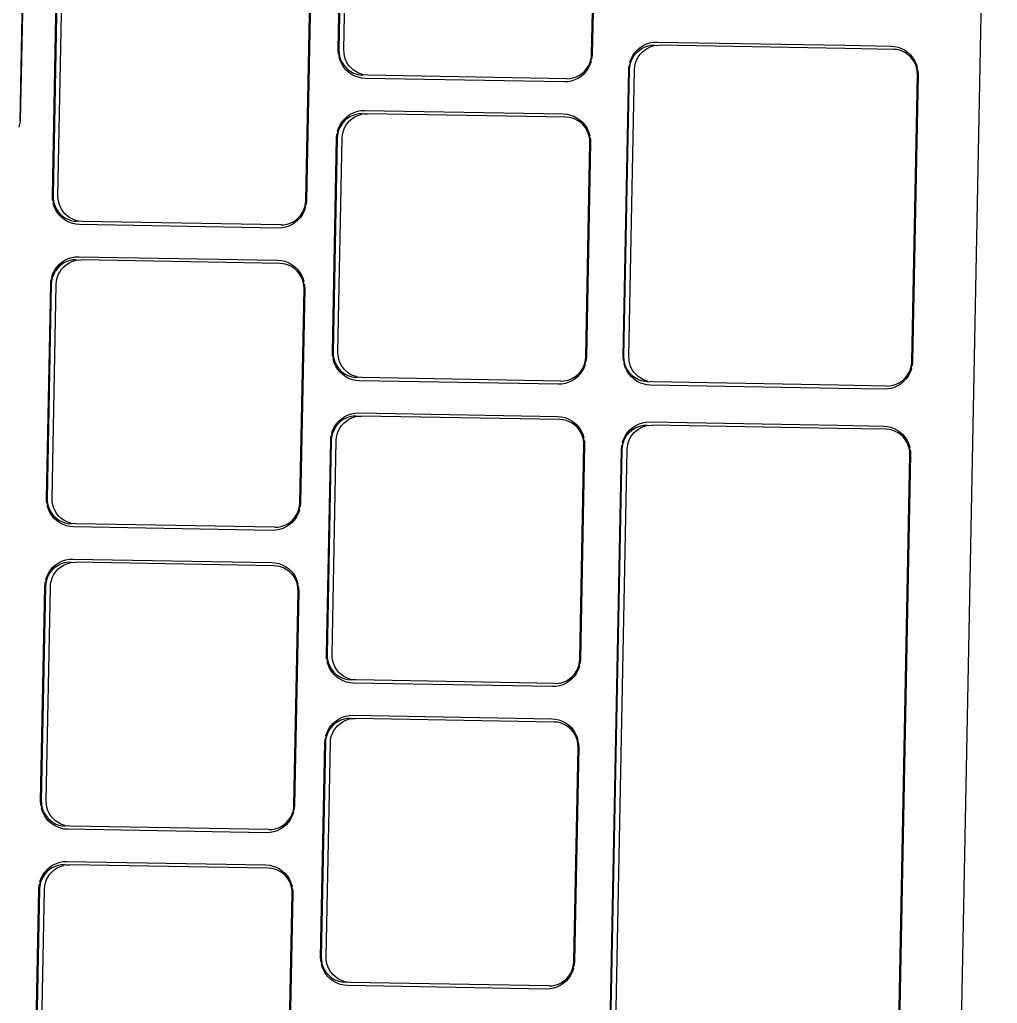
# Model space of a CAD drawing. Header units: millimetres. Extents: x 44692 to 659456, y -26273 to 14445.
# Drawn here: x 257830.2 to 257884.1, y -11842.6 to -11788.3 of the extents above; entities that cross this region are included whole.
import ezdxf

# ---------------------------------------------------------------- set-up
doc = ezdxf.new("R2010")
doc.units = ezdxf.units.MM
doc.header["$LTSCALE"] = 100
doc.layers.add('Muebles', color=112, linetype='Continuous')

msp = doc.modelspace()

# ---------------------------------------------------------------- linework, layer by layer
at = {"layer": 'Muebles'}
for p, q in [((257884.114, -11741.741), (257879.511, -11977.891)), ((257847.767, -11790.005), (257847.998, -11778.188)), ((257848.033, -11778.195), (257847.803, -11790)), ((257848.076, -11790.005), (257848.306, -11778.2)), ((257861.739, -11790.246), (257861.97, -11778.441)), ((257862.005, -11778.435), (257861.774, -11790.252)), ((257830.216, -11793.917), (257830.446, -11782.111)), ((257830.48, -11782.126), (257830.216, -11793.917)), ((257832.002, -11798.068), (257832.232, -11786.251)), ((257832.267, -11786.257), (257832.037, -11798.063)), ((257832.31, -11798.068), (257832.54, -11786.262)), ((257845.974, -11798.309), (257846.204, -11786.503)), ((257846.239, -11786.498), (257846.009, -11798.315)), ((257864.584, -11789.764), (257864.764, -11789.678)), ((257864.764, -11789.678), (257864.954, -11789.616)), ((257864.954, -11789.616), (257865.15, -11789.58)), ((257865.15, -11789.58), (257865.344, -11789.571)), ((257865.344, -11789.571), (257875.699, -11789.753)), ((257847.776, -11790.202), (257847.767, -11790.005)), ((257847.842, -11790.356), (257847.776, -11790.202)), ((257847.803, -11790), (257847.811, -11790.18)), ((257847.811, -11790.18), (257847.842, -11790.356)), ((257848.084, -11790.184), (257848.076, -11790.005)), ((257848.115, -11790.361), (257848.084, -11790.184)), ((257861.724, -11790.425), (257861.739, -11790.246)), ((257861.774, -11790.252), (257861.758, -11790.449)), ((257864.015, -11790.321), (257864.129, -11790.155)), ((257864.126, -11790.263), (257864.246, -11790.13)), ((257864.129, -11790.155), (257864.264, -11790.005)), ((257864.246, -11790.13), (257864.381, -11790.014)), ((257864.264, -11790.005), (257864.416, -11789.874)), ((257864.381, -11790.014), (257864.53, -11789.917)), ((257864.399, -11790.268), (257864.519, -11790.135)), ((257864.416, -11789.874), (257864.584, -11789.764)), ((257864.519, -11790.135), (257864.654, -11790.019)), ((257864.53, -11789.917), (257864.69, -11789.84)), ((257864.654, -11790.019), (257864.803, -11789.922)), ((257864.69, -11789.84), (257864.858, -11789.785)), ((257864.803, -11789.922), (257864.963, -11789.845)), ((257864.858, -11789.785), (257865.032, -11789.753)), ((257864.963, -11789.845), (257865.131, -11789.79)), ((257865.032, -11789.753), (257865.209, -11789.745)), ((257865.131, -11789.79), (257865.209, -11789.745)), ((257865.209, -11789.745), (257865.306, -11789.758)), ((257865.306, -11789.758), (257865.482, -11789.75)), ((257875.696, -11789.93), (257865.482, -11789.75)), ((257878.382, -11789.977), (257875.696, -11789.93)), ((257875.699, -11789.753), (257878.254, -11789.798)), ((257878.254, -11789.798), (257878.447, -11789.815)), ((257878.558, -11789.992), (257878.382, -11789.977)), ((257878.447, -11789.815), (257878.642, -11789.858)), ((257878.731, -11790.03), (257878.558, -11789.992)), ((257878.642, -11789.858), (257878.829, -11789.926)), ((257878.897, -11790.091), (257878.731, -11790.03)), ((257878.829, -11789.926), (257879.006, -11790.019)), ((257879.054, -11790.173), (257878.897, -11790.091)), ((257879.006, -11790.019), (257879.169, -11790.134)), ((257879.199, -11790.276), (257879.054, -11790.173)), ((257879.169, -11790.134), (257879.317, -11790.27)), ((257847.811, -11790.402), (257847.842, -11790.356)), ((257847.872, -11790.595), (257847.811, -11790.402)), ((257847.842, -11790.356), (257847.895, -11790.527)), ((257847.957, -11790.779), (257847.872, -11790.595)), ((257847.895, -11790.527), (257847.97, -11790.69)), ((257848.064, -11790.95), (257847.957, -11790.779)), ((257847.97, -11790.69), (257848.066, -11790.841)), ((257848.168, -11790.532), (257848.115, -11790.361)), ((257848.243, -11790.695), (257848.168, -11790.532)), ((257848.339, -11790.846), (257848.243, -11790.695)), ((257861.545, -11790.929), (257861.626, -11790.77)), ((257861.626, -11790.77), (257861.686, -11790.601)), ((257861.715, -11790.647), (257861.647, -11790.839)), ((257861.686, -11790.601), (257861.724, -11790.425)), ((257861.758, -11790.449), (257861.686, -11790.601)), ((257861.686, -11790.601), (257861.715, -11790.647)), ((257863.812, -11790.891), (257863.884, -11790.74)), ((257863.846, -11790.915), (257863.884, -11790.74)), ((257863.855, -11790.693), (257863.923, -11790.502)), ((257863.884, -11790.74), (257863.855, -11790.693)), ((257863.884, -11790.74), (257863.944, -11790.571)), ((257863.923, -11790.502), (257864.015, -11790.321)), ((257863.944, -11790.571), (257864.025, -11790.411)), ((257864.025, -11790.411), (257864.126, -11790.263)), ((257864.119, -11790.92), (257864.157, -11790.744)), ((257864.157, -11790.744), (257864.217, -11790.575)), ((257864.217, -11790.575), (257864.298, -11790.416)), ((257864.298, -11790.416), (257864.399, -11790.268)), ((257879.33, -11790.396), (257879.199, -11790.276)), ((257879.317, -11790.27), (257879.445, -11790.425)), ((257879.444, -11790.533), (257879.33, -11790.396)), ((257879.539, -11790.685), (257879.444, -11790.533)), ((257879.445, -11790.425), (257879.553, -11790.595)), ((257879.614, -11790.847), (257879.539, -11790.685)), ((257879.553, -11790.595), (257879.638, -11790.779)), ((257879.638, -11790.779), (257879.698, -11790.972)), ((257848.193, -11791.104), (257848.064, -11790.95)), ((257848.066, -11790.841), (257848.18, -11790.978)), ((257848.18, -11790.978), (257848.31, -11791.099)), ((257848.34, -11791.241), (257848.193, -11791.104)), ((257848.31, -11791.099), (257848.455, -11791.201)), ((257848.453, -11790.983), (257848.339, -11790.846)), ((257848.504, -11791.356), (257848.34, -11791.241)), ((257848.583, -11791.104), (257848.453, -11790.983)), ((257848.455, -11791.201), (257848.612, -11791.284)), ((257848.728, -11791.206), (257848.583, -11791.104)), ((257848.612, -11791.284), (257848.779, -11791.344)), ((257848.885, -11791.288), (257848.728, -11791.206)), ((257849.052, -11791.349), (257848.885, -11791.288)), ((257861.04, -11791.423), (257861.189, -11791.326)), ((257861.306, -11791.336), (257861.154, -11791.467)), ((257861.189, -11791.326), (257861.325, -11791.21)), ((257861.441, -11791.186), (257861.306, -11791.336)), ((257861.325, -11791.21), (257861.444, -11791.077)), ((257861.555, -11791.019), (257861.441, -11791.186)), ((257861.444, -11791.077), (257861.545, -11790.929)), ((257861.647, -11790.839), (257861.555, -11791.019)), ((257863.487, -11806.92), (257863.796, -11791.088)), ((257863.522, -11806.915), (257863.831, -11791.094)), ((257863.795, -11806.92), (257864.104, -11791.099)), ((257863.796, -11791.088), (257863.812, -11790.891)), ((257863.831, -11791.094), (257863.846, -11790.915)), ((257864.104, -11791.099), (257864.119, -11790.92)), ((257879.668, -11791.018), (257879.614, -11790.847)), ((257879.698, -11790.972), (257879.668, -11791.018)), ((257879.699, -11791.195), (257879.668, -11791.018)), ((257879.668, -11791.018), (257879.733, -11791.172)), ((257879.707, -11791.374), (257879.699, -11791.195)), ((257879.733, -11791.172), (257879.742, -11791.369)), ((257848.68, -11791.449), (257848.504, -11791.356)), ((257848.868, -11791.517), (257848.68, -11791.449)), ((257848.779, -11791.344), (257848.951, -11791.382)), ((257849.062, -11791.56), (257848.868, -11791.517)), ((257848.951, -11791.382), (257849.127, -11791.397)), ((257849.127, -11791.397), (257849.052, -11791.349)), ((257849.255, -11791.576), (257849.062, -11791.56)), ((257849.224, -11791.387), (257849.127, -11791.397)), ((257849.401, -11791.402), (257849.224, -11791.387)), ((257860.227, -11791.77), (257849.255, -11791.576)), ((257860.361, -11791.595), (257849.401, -11791.402)), ((257860.42, -11791.76), (257860.227, -11791.77)), ((257860.361, -11791.595), (257860.538, -11791.587)), ((257860.616, -11791.724), (257860.42, -11791.76)), ((257860.538, -11791.587), (257860.712, -11791.555)), ((257860.806, -11791.662), (257860.616, -11791.724)), ((257860.712, -11791.555), (257860.88, -11791.5)), ((257860.986, -11791.576), (257860.806, -11791.662)), ((257860.88, -11791.5), (257861.04, -11791.423)), ((257861.154, -11791.467), (257860.986, -11791.576)), ((257879.399, -11807.195), (257879.707, -11791.374)), ((257879.742, -11791.369), (257879.433, -11807.202)), ((257848.461, -11793.542), (257848.641, -11793.456)), ((257848.641, -11793.456), (257848.831, -11793.394)), ((257848.831, -11793.394), (257849.027, -11793.358)), ((257849.027, -11793.358), (257849.22, -11793.349)), ((257849.22, -11793.349), (257860.192, -11793.542)), ((257830.201, -11794.096), (257830.25, -11793.949)), ((257830.25, -11793.949), (257830.216, -11793.917)), ((257847.892, -11794.1), (257848.006, -11793.933)), ((257848.003, -11794.041), (257847.902, -11794.189)), ((257848.122, -11793.908), (257848.003, -11794.041)), ((257848.006, -11793.933), (257848.141, -11793.783)), ((257848.258, -11793.792), (257848.122, -11793.908)), ((257848.141, -11793.783), (257848.293, -11793.652)), ((257848.175, -11794.194), (257848.276, -11794.046)), ((257848.407, -11793.695), (257848.258, -11793.792)), ((257848.276, -11794.046), (257848.395, -11793.913)), ((257848.293, -11793.652), (257848.461, -11793.542)), ((257848.395, -11793.913), (257848.531, -11793.797)), ((257848.567, -11793.618), (257848.407, -11793.695)), ((257848.531, -11793.797), (257848.68, -11793.7)), ((257848.735, -11793.564), (257848.567, -11793.618)), ((257848.68, -11793.7), (257848.84, -11793.623)), ((257848.909, -11793.532), (257848.735, -11793.564)), ((257848.84, -11793.623), (257849.008, -11793.569)), ((257849.086, -11793.523), (257848.909, -11793.532)), ((257849.008, -11793.569), (257849.086, -11793.523)), ((257849.086, -11793.523), (257849.182, -11793.537)), ((257849.182, -11793.537), (257849.359, -11793.528)), ((257860.32, -11793.721), (257849.359, -11793.528)), ((257860.192, -11793.542), (257860.385, -11793.559)), ((257860.496, -11793.736), (257860.32, -11793.721)), ((257860.385, -11793.559), (257860.579, -11793.602)), ((257860.668, -11793.774), (257860.496, -11793.736)), ((257860.579, -11793.602), (257860.766, -11793.67)), ((257860.835, -11793.835), (257860.668, -11793.774)), ((257860.766, -11793.67), (257860.943, -11793.763)), ((257860.992, -11793.917), (257860.835, -11793.835)), ((257860.943, -11793.763), (257861.107, -11793.878)), ((257861.137, -11794.02), (257860.992, -11793.917)), ((257861.107, -11793.878), (257861.254, -11794.014)), ((257861.267, -11794.14), (257861.137, -11794.02)), ((257861.254, -11794.014), (257861.383, -11794.169)), ((257830.163, -11794.271), (257830.201, -11794.096)), ((257847.689, -11794.669), (257847.761, -11794.518)), ((257847.761, -11794.518), (257847.723, -11794.693)), ((257847.732, -11794.471), (257847.8, -11794.28)), ((257847.761, -11794.518), (257847.732, -11794.471)), ((257847.821, -11794.349), (257847.761, -11794.518)), ((257847.8, -11794.28), (257847.892, -11794.1)), ((257847.902, -11794.189), (257847.821, -11794.349)), ((257847.996, -11794.698), (257848.034, -11794.523)), ((257848.034, -11794.523), (257848.094, -11794.354)), ((257848.094, -11794.354), (257848.175, -11794.194)), ((257861.381, -11794.277), (257861.267, -11794.14)), ((257861.477, -11794.429), (257861.381, -11794.277)), ((257861.383, -11794.169), (257861.49, -11794.339)), ((257861.552, -11794.591), (257861.477, -11794.429)), ((257861.49, -11794.339), (257861.575, -11794.523)), ((257861.605, -11794.762), (257861.552, -11794.591)), ((257861.575, -11794.523), (257861.636, -11794.716)), ((257847.442, -11806.683), (257847.673, -11794.866)), ((257847.708, -11794.872), (257847.477, -11806.678)), ((257847.673, -11794.866), (257847.689, -11794.669)), ((257847.723, -11794.693), (257847.708, -11794.872)), ((257847.751, -11806.683), (257847.981, -11794.877)), ((257847.981, -11794.877), (257847.996, -11794.698)), ((257861.414, -11806.924), (257861.644, -11795.118)), ((257861.68, -11795.113), (257861.449, -11806.93)), ((257861.636, -11794.716), (257861.605, -11794.762)), ((257861.636, -11794.939), (257861.605, -11794.762)), ((257861.605, -11794.762), (257861.671, -11794.916)), ((257861.644, -11795.118), (257861.636, -11794.939)), ((257861.671, -11794.916), (257861.68, -11795.113)), ((257832.011, -11798.265), (257832.002, -11798.068)), ((257832.076, -11798.419), (257832.011, -11798.265)), ((257832.037, -11798.063), (257832.045, -11798.242)), ((257832.045, -11798.242), (257832.076, -11798.419)), ((257832.318, -11798.247), (257832.31, -11798.068)), ((257832.349, -11798.424), (257832.318, -11798.247)), ((257845.959, -11798.488), (257845.974, -11798.309)), ((257846.009, -11798.315), (257845.992, -11798.512)), ((257832.046, -11798.465), (257832.076, -11798.419)), ((257832.106, -11798.658), (257832.046, -11798.465)), ((257832.076, -11798.419), (257832.13, -11798.59)), ((257832.191, -11798.842), (257832.106, -11798.658)), ((257832.13, -11798.59), (257832.205, -11798.753)), ((257832.299, -11799.012), (257832.191, -11798.842)), ((257832.205, -11798.753), (257832.3, -11798.904)), ((257832.3, -11798.904), (257832.414, -11799.041)), ((257832.403, -11798.595), (257832.349, -11798.424)), ((257832.478, -11798.757), (257832.403, -11798.595)), ((257832.573, -11798.908), (257832.478, -11798.757)), ((257832.687, -11799.046), (257832.573, -11798.908)), ((257845.779, -11798.992), (257845.861, -11798.832)), ((257845.881, -11798.901), (257845.789, -11799.082)), ((257845.861, -11798.832), (257845.921, -11798.663)), ((257845.949, -11798.71), (257845.881, -11798.901)), ((257845.921, -11798.663), (257845.959, -11798.488)), ((257845.992, -11798.512), (257845.921, -11798.663)), ((257845.921, -11798.663), (257845.949, -11798.71)), ((257832.427, -11799.167), (257832.299, -11799.012)), ((257832.414, -11799.041), (257832.544, -11799.162)), ((257832.574, -11799.303), (257832.427, -11799.167)), ((257832.544, -11799.162), (257832.69, -11799.264)), ((257832.738, -11799.419), (257832.574, -11799.303)), ((257832.817, -11799.166), (257832.687, -11799.046)), ((257832.69, -11799.264), (257832.847, -11799.346)), ((257832.915, -11799.511), (257832.738, -11799.419)), ((257832.963, -11799.269), (257832.817, -11799.166)), ((257832.847, -11799.346), (257833.013, -11799.407)), ((257833.12, -11799.351), (257832.963, -11799.269)), ((257833.013, -11799.407), (257833.186, -11799.445)), ((257833.286, -11799.412), (257833.12, -11799.351)), ((257833.186, -11799.445), (257833.362, -11799.46)), ((257833.362, -11799.46), (257833.286, -11799.412)), ((257833.459, -11799.45), (257833.362, -11799.46)), ((257833.635, -11799.465), (257833.459, -11799.45)), ((257844.595, -11799.658), (257833.635, -11799.465)), ((257845.275, -11799.486), (257845.424, -11799.389)), ((257845.541, -11799.398), (257845.388, -11799.529)), ((257845.424, -11799.389), (257845.559, -11799.273)), ((257845.675, -11799.248), (257845.541, -11799.398)), ((257845.559, -11799.273), (257845.678, -11799.14)), ((257845.789, -11799.082), (257845.675, -11799.248)), ((257845.678, -11799.14), (257845.779, -11798.992)), ((257833.102, -11799.58), (257832.915, -11799.511)), ((257833.297, -11799.622), (257833.102, -11799.58)), ((257833.489, -11799.639), (257833.297, -11799.622)), ((257844.461, -11799.832), (257833.489, -11799.639)), ((257844.654, -11799.823), (257844.461, -11799.832)), ((257844.595, -11799.658), (257844.772, -11799.649)), ((257844.85, -11799.787), (257844.654, -11799.823)), ((257844.772, -11799.649), (257844.946, -11799.617)), ((257845.04, -11799.725), (257844.85, -11799.787)), ((257844.946, -11799.617), (257845.115, -11799.563)), ((257845.22, -11799.639), (257845.04, -11799.725)), ((257845.115, -11799.563), (257845.275, -11799.486)), ((257845.388, -11799.529), (257845.22, -11799.639)), ((257832.527, -11801.715), (257832.695, -11801.605)), ((257832.695, -11801.605), (257832.876, -11801.519)), ((257832.97, -11801.626), (257832.801, -11801.681)), ((257832.876, -11801.519), (257833.065, -11801.457)), ((257833.144, -11801.594), (257832.97, -11801.626)), ((257833.065, -11801.457), (257833.261, -11801.421)), ((257833.074, -11801.686), (257833.243, -11801.631)), ((257833.32, -11801.586), (257833.144, -11801.594)), ((257833.243, -11801.631), (257833.32, -11801.586)), ((257833.261, -11801.421), (257833.455, -11801.411)), ((257833.32, -11801.586), (257833.417, -11801.599)), ((257833.417, -11801.599), (257833.593, -11801.591)), ((257833.455, -11801.411), (257844.426, -11801.605)), ((257844.554, -11801.784), (257833.593, -11801.591)), ((257844.426, -11801.605), (257844.619, -11801.621)), ((257844.619, -11801.621), (257844.814, -11801.664)), ((257832.034, -11802.343), (257832.126, -11802.162)), ((257832.126, -11802.162), (257832.24, -11801.996)), ((257832.238, -11802.104), (257832.136, -11802.252)), ((257832.357, -11801.971), (257832.238, -11802.104)), ((257832.24, -11801.996), (257832.375, -11801.845)), ((257832.492, -11801.855), (257832.357, -11801.971)), ((257832.375, -11801.845), (257832.527, -11801.715)), ((257832.409, -11802.257), (257832.511, -11802.109)), ((257832.641, -11801.758), (257832.492, -11801.855)), ((257832.511, -11802.109), (257832.63, -11801.976)), ((257832.63, -11801.976), (257832.765, -11801.86)), ((257832.801, -11801.681), (257832.641, -11801.758)), ((257832.765, -11801.86), (257832.914, -11801.763)), ((257832.914, -11801.763), (257833.074, -11801.686)), ((257844.73, -11801.799), (257844.554, -11801.784)), ((257844.903, -11801.837), (257844.73, -11801.799)), ((257844.814, -11801.664), (257845.001, -11801.733)), ((257845.069, -11801.898), (257844.903, -11801.837)), ((257845.001, -11801.733), (257845.178, -11801.825)), ((257845.226, -11801.98), (257845.069, -11801.898)), ((257845.178, -11801.825), (257845.341, -11801.941)), ((257845.371, -11802.082), (257845.226, -11801.98)), ((257845.341, -11801.941), (257845.488, -11802.077)), ((257845.502, -11802.203), (257845.371, -11802.082)), ((257845.488, -11802.077), (257845.617, -11802.232)), ((257831.923, -11802.732), (257831.995, -11802.581)), ((257831.995, -11802.581), (257831.957, -11802.756)), ((257831.966, -11802.534), (257832.034, -11802.343)), ((257831.995, -11802.581), (257831.966, -11802.534)), ((257832.055, -11802.411), (257831.995, -11802.581)), ((257832.136, -11802.252), (257832.055, -11802.411)), ((257832.23, -11802.761), (257832.268, -11802.585)), ((257832.268, -11802.585), (257832.328, -11802.416)), ((257832.328, -11802.416), (257832.409, -11802.257)), ((257845.616, -11802.34), (257845.502, -11802.203)), ((257845.711, -11802.491), (257845.616, -11802.34)), ((257845.617, -11802.232), (257845.725, -11802.402)), ((257845.786, -11802.654), (257845.711, -11802.491)), ((257845.725, -11802.402), (257845.809, -11802.586)), ((257845.84, -11802.825), (257845.786, -11802.654)), ((257845.809, -11802.586), (257845.87, -11802.779)), ((257831.677, -11814.746), (257831.907, -11802.929)), ((257831.942, -11802.935), (257831.712, -11814.741)), ((257831.907, -11802.929), (257831.923, -11802.732)), ((257831.957, -11802.756), (257831.942, -11802.935)), ((257831.985, -11814.745), (257832.215, -11802.94)), ((257832.215, -11802.94), (257832.23, -11802.761)), ((257845.649, -11814.986), (257845.879, -11803.181)), ((257845.914, -11803.176), (257845.684, -11814.993)), ((257845.87, -11802.779), (257845.84, -11802.825)), ((257845.871, -11803.002), (257845.84, -11802.825)), ((257845.84, -11802.825), (257845.905, -11802.979)), ((257845.879, -11803.181), (257845.871, -11803.002)), ((257845.905, -11802.979), (257845.914, -11803.176)), ((257847.451, -11806.88), (257847.442, -11806.683)), ((257847.517, -11807.034), (257847.451, -11806.88)), ((257847.477, -11806.678), (257847.486, -11806.857)), ((257847.486, -11806.857), (257847.517, -11807.034)), ((257847.486, -11807.08), (257847.517, -11807.034)), ((257847.517, -11807.034), (257847.57, -11807.205)), ((257847.759, -11806.862), (257847.751, -11806.683)), ((257847.79, -11807.039), (257847.759, -11806.862)), ((257847.843, -11807.21), (257847.79, -11807.039)), ((257861.399, -11807.103), (257861.414, -11806.924)), ((257861.449, -11806.93), (257861.433, -11807.127)), ((257863.496, -11807.117), (257863.487, -11806.92)), ((257863.53, -11807.095), (257863.522, -11806.915)), ((257863.803, -11807.099), (257863.795, -11806.92)), ((257847.547, -11807.273), (257847.486, -11807.08)), ((257847.632, -11807.457), (257847.547, -11807.273)), ((257847.57, -11807.205), (257847.645, -11807.368)), ((257847.739, -11807.627), (257847.632, -11807.457)), ((257847.645, -11807.368), (257847.741, -11807.519)), ((257847.741, -11807.519), (257847.854, -11807.656)), ((257847.918, -11807.372), (257847.843, -11807.21)), ((257848.014, -11807.524), (257847.918, -11807.372)), ((257848.127, -11807.661), (257848.014, -11807.524)), ((257861.119, -11807.755), (257861.22, -11807.607)), ((257861.22, -11807.607), (257861.301, -11807.447)), ((257861.322, -11807.516), (257861.23, -11807.697)), ((257861.301, -11807.447), (257861.361, -11807.278)), ((257861.39, -11807.325), (257861.322, -11807.516)), ((257861.361, -11807.278), (257861.399, -11807.103)), ((257861.433, -11807.127), (257861.361, -11807.278)), ((257861.361, -11807.278), (257861.39, -11807.325)), ((257863.561, -11807.271), (257863.496, -11807.117)), ((257863.561, -11807.271), (257863.53, -11807.095)), ((257863.531, -11807.317), (257863.561, -11807.271)), ((257863.592, -11807.511), (257863.531, -11807.317)), ((257863.615, -11807.442), (257863.561, -11807.271)), ((257863.676, -11807.694), (257863.592, -11807.511)), ((257863.69, -11807.605), (257863.615, -11807.442)), ((257863.785, -11807.756), (257863.69, -11807.605)), ((257863.834, -11807.276), (257863.803, -11807.099)), ((257863.888, -11807.447), (257863.834, -11807.276)), ((257863.963, -11807.61), (257863.888, -11807.447)), ((257864.058, -11807.761), (257863.963, -11807.61)), ((257879.285, -11807.719), (257879.346, -11807.55)), ((257879.374, -11807.597), (257879.306, -11807.788)), ((257879.346, -11807.55), (257879.383, -11807.374)), ((257879.417, -11807.398), (257879.346, -11807.55)), ((257879.346, -11807.55), (257879.374, -11807.597)), ((257879.383, -11807.374), (257879.399, -11807.195)), ((257879.433, -11807.202), (257879.417, -11807.398)), ((257847.868, -11807.782), (257847.739, -11807.627)), ((257847.854, -11807.656), (257847.985, -11807.777)), ((257848.015, -11807.918), (257847.868, -11807.782)), ((257847.985, -11807.777), (257848.13, -11807.879)), ((257848.179, -11808.034), (257848.015, -11807.918)), ((257848.258, -11807.781), (257848.127, -11807.661)), ((257848.13, -11807.879), (257848.287, -11807.961)), ((257848.355, -11808.126), (257848.179, -11808.034)), ((257848.403, -11807.884), (257848.258, -11807.781)), ((257848.287, -11807.961), (257848.453, -11808.022)), ((257848.543, -11808.195), (257848.355, -11808.126)), ((257848.56, -11807.966), (257848.403, -11807.884)), ((257848.453, -11808.022), (257848.626, -11808.06)), ((257848.727, -11808.027), (257848.56, -11807.966)), ((257848.626, -11808.06), (257848.802, -11808.075)), ((257848.802, -11808.075), (257848.727, -11808.027)), ((257848.899, -11808.065), (257848.802, -11808.075)), ((257849.075, -11808.08), (257848.899, -11808.065)), ((257860.036, -11808.273), (257849.075, -11808.08)), ((257860.555, -11808.178), (257860.715, -11808.101)), ((257860.829, -11808.144), (257860.661, -11808.254)), ((257860.715, -11808.101), (257860.864, -11808.004)), ((257860.981, -11808.013), (257860.829, -11808.144)), ((257860.864, -11808.004), (257860.999, -11807.888)), ((257861.116, -11807.863), (257860.981, -11808.013)), ((257860.999, -11807.888), (257861.119, -11807.755)), ((257861.23, -11807.697), (257861.116, -11807.863)), ((257863.784, -11807.865), (257863.676, -11807.694)), ((257863.913, -11808.019), (257863.784, -11807.865)), ((257863.899, -11807.893), (257863.785, -11807.756)), ((257864.03, -11808.014), (257863.899, -11807.893)), ((257864.06, -11808.156), (257863.913, -11808.019)), ((257864.175, -11808.116), (257864.03, -11808.014)), ((257864.172, -11807.898), (257864.058, -11807.761)), ((257864.223, -11808.271), (257864.06, -11808.156)), ((257864.303, -11808.019), (257864.172, -11807.898)), ((257864.332, -11808.199), (257864.175, -11808.116)), ((257864.448, -11808.121), (257864.303, -11808.019)), ((257864.605, -11808.203), (257864.448, -11808.121)), ((257879.1, -11808.135), (257878.966, -11808.285)), ((257878.984, -11808.159), (257879.103, -11808.026)), ((257879.214, -11807.968), (257879.1, -11808.135)), ((257879.103, -11808.026), (257879.204, -11807.879)), ((257879.204, -11807.879), (257879.285, -11807.719)), ((257879.306, -11807.788), (257879.214, -11807.968)), ((257848.737, -11808.238), (257848.543, -11808.195)), ((257848.93, -11808.254), (257848.737, -11808.238)), ((257859.901, -11808.447), (257848.93, -11808.254)), ((257860.095, -11808.438), (257859.901, -11808.447)), ((257860.036, -11808.273), (257860.213, -11808.264)), ((257860.291, -11808.402), (257860.095, -11808.438)), ((257860.213, -11808.264), (257860.387, -11808.233)), ((257860.481, -11808.34), (257860.291, -11808.402)), ((257860.387, -11808.233), (257860.555, -11808.178)), ((257860.661, -11808.254), (257860.481, -11808.34)), ((257864.4, -11808.364), (257864.223, -11808.271)), ((257864.498, -11808.259), (257864.332, -11808.199)), ((257864.588, -11808.432), (257864.4, -11808.364)), ((257864.671, -11808.297), (257864.498, -11808.259)), ((257864.782, -11808.475), (257864.588, -11808.432)), ((257864.771, -11808.264), (257864.605, -11808.203)), ((257864.847, -11808.312), (257864.671, -11808.297)), ((257864.847, -11808.312), (257864.771, -11808.264)), ((257864.975, -11808.491), (257864.782, -11808.475)), ((257864.847, -11808.312), (257864.944, -11808.302)), ((257865.12, -11808.317), (257864.944, -11808.302)), ((257875.33, -11808.674), (257864.975, -11808.491)), ((257875.334, -11808.497), (257865.12, -11808.317)), ((257877.886, -11808.719), (257875.33, -11808.674)), ((257878.02, -11808.545), (257875.334, -11808.497)), ((257878.02, -11808.545), (257878.197, -11808.536)), ((257878.275, -11808.673), (257878.079, -11808.709)), ((257878.197, -11808.536), (257878.371, -11808.504)), ((257878.465, -11808.612), (257878.275, -11808.673)), ((257878.371, -11808.504), (257878.539, -11808.449)), ((257878.645, -11808.525), (257878.465, -11808.612)), ((257878.539, -11808.449), (257878.7, -11808.373)), ((257878.813, -11808.416), (257878.645, -11808.525)), ((257878.7, -11808.373), (257878.848, -11808.275)), ((257878.966, -11808.285), (257878.813, -11808.416)), ((257878.848, -11808.275), (257878.984, -11808.159)), ((257878.079, -11808.709), (257877.886, -11808.719)), ((257847.968, -11810.33), (257848.136, -11810.22)), ((257848.242, -11810.296), (257848.082, -11810.373)), ((257848.136, -11810.22), (257848.316, -11810.134)), ((257848.41, -11810.241), (257848.242, -11810.296)), ((257848.316, -11810.134), (257848.506, -11810.072)), ((257848.355, -11810.378), (257848.515, -11810.301)), ((257848.584, -11810.209), (257848.41, -11810.241)), ((257848.506, -11810.072), (257848.702, -11810.036)), ((257848.515, -11810.301), (257848.683, -11810.246)), ((257848.761, -11810.201), (257848.584, -11810.209)), ((257848.683, -11810.246), (257848.761, -11810.201)), ((257848.702, -11810.036), (257848.895, -11810.027)), ((257848.761, -11810.201), (257848.857, -11810.214)), ((257848.857, -11810.214), (257849.034, -11810.206)), ((257848.895, -11810.027), (257859.867, -11810.22)), ((257859.994, -11810.399), (257849.034, -11810.206)), ((257859.867, -11810.22), (257860.06, -11810.236)), ((257860.06, -11810.236), (257860.254, -11810.279)), ((257860.254, -11810.279), (257860.441, -11810.348)), ((257847.475, -11810.958), (257847.567, -11810.777)), ((257847.577, -11810.867), (257847.496, -11811.027)), ((257847.567, -11810.777), (257847.681, -11810.611)), ((257847.678, -11810.719), (257847.577, -11810.867)), ((257847.797, -11810.586), (257847.678, -11810.719)), ((257847.681, -11810.611), (257847.816, -11810.461)), ((257847.933, -11810.47), (257847.797, -11810.586)), ((257847.816, -11810.461), (257847.968, -11810.33)), ((257847.85, -11810.872), (257847.951, -11810.724)), ((257848.082, -11810.373), (257847.933, -11810.47)), ((257847.951, -11810.724), (257848.07, -11810.591)), ((257848.07, -11810.591), (257848.206, -11810.475)), ((257848.206, -11810.475), (257848.355, -11810.378)), ((257860.171, -11810.414), (257859.994, -11810.399)), ((257860.343, -11810.452), (257860.171, -11810.414)), ((257860.51, -11810.513), (257860.343, -11810.452)), ((257860.441, -11810.348), (257860.618, -11810.44)), ((257860.667, -11810.595), (257860.51, -11810.513)), ((257860.618, -11810.44), (257860.782, -11810.556)), ((257860.812, -11810.697), (257860.667, -11810.595)), ((257860.782, -11810.556), (257860.929, -11810.692)), ((257860.942, -11810.818), (257860.812, -11810.697)), ((257860.929, -11810.692), (257861.058, -11810.847)), ((257861.056, -11810.955), (257860.942, -11810.818)), ((257861.058, -11810.847), (257861.165, -11811.017)), ((257863.855, -11810.961), (257864.008, -11810.83)), ((257864.008, -11810.83), (257864.176, -11810.72)), ((257864.121, -11810.873), (257864.281, -11810.797)), ((257864.176, -11810.72), (257864.356, -11810.634)), ((257864.281, -11810.797), (257864.45, -11810.742)), ((257864.356, -11810.634), (257864.546, -11810.572)), ((257864.394, -11810.878), (257864.554, -11810.801)), ((257864.45, -11810.742), (257864.624, -11810.71)), ((257864.546, -11810.572), (257864.742, -11810.536)), ((257864.554, -11810.801), (257864.723, -11810.747)), ((257864.624, -11810.71), (257864.801, -11810.701)), ((257864.723, -11810.747), (257864.801, -11810.701)), ((257864.742, -11810.536), (257864.935, -11810.527)), ((257864.801, -11810.701), (257864.897, -11810.715)), ((257864.897, -11810.715), (257865.074, -11810.706)), ((257864.935, -11810.527), (257875.291, -11810.71)), ((257875.287, -11810.886), (257865.074, -11810.706)), ((257875.291, -11810.71), (257877.846, -11810.755)), ((257877.846, -11810.755), (257878.039, -11810.771)), ((257878.039, -11810.771), (257878.233, -11810.814)), ((257878.233, -11810.814), (257878.42, -11810.882)), ((257847.348, -11811.544), (257847.364, -11811.347)), ((257847.364, -11811.347), (257847.435, -11811.196)), ((257847.398, -11811.371), (257847.383, -11811.55)), ((257847.435, -11811.196), (257847.398, -11811.371)), ((257847.407, -11811.149), (257847.475, -11810.958)), ((257847.435, -11811.196), (257847.407, -11811.149)), ((257847.496, -11811.027), (257847.435, -11811.196)), ((257847.656, -11811.555), (257847.671, -11811.376)), ((257847.671, -11811.376), (257847.709, -11811.2)), ((257847.709, -11811.2), (257847.769, -11811.031)), ((257847.769, -11811.031), (257847.85, -11810.872)), ((257861.152, -11811.106), (257861.056, -11810.955)), ((257861.227, -11811.269), (257861.152, -11811.106)), ((257861.165, -11811.017), (257861.25, -11811.201)), ((257861.28, -11811.44), (257861.227, -11811.269)), ((257861.25, -11811.201), (257861.311, -11811.394)), ((257861.311, -11811.394), (257861.28, -11811.44)), ((257863.515, -11811.458), (257863.607, -11811.278)), ((257863.535, -11811.527), (257863.617, -11811.367)), ((257863.607, -11811.278), (257863.721, -11811.111)), ((257863.617, -11811.367), (257863.718, -11811.22)), ((257863.718, -11811.22), (257863.837, -11811.087)), ((257863.721, -11811.111), (257863.855, -11810.961)), ((257863.808, -11811.532), (257863.89, -11811.372)), ((257863.837, -11811.087), (257863.972, -11810.97)), ((257863.89, -11811.372), (257863.991, -11811.224)), ((257863.972, -11810.97), (257864.121, -11810.873)), ((257863.991, -11811.224), (257864.11, -11811.091)), ((257864.11, -11811.091), (257864.245, -11810.975)), ((257864.245, -11810.975), (257864.394, -11810.878)), ((257877.974, -11810.934), (257875.287, -11810.886)), ((257878.15, -11810.948), (257877.974, -11810.934)), ((257878.322, -11810.987), (257878.15, -11810.948)), ((257878.489, -11811.047), (257878.322, -11810.987)), ((257878.42, -11810.882), (257878.597, -11810.975)), ((257878.646, -11811.129), (257878.489, -11811.047)), ((257878.597, -11810.975), (257878.761, -11811.09)), ((257878.791, -11811.232), (257878.646, -11811.129)), ((257878.761, -11811.09), (257878.908, -11811.226)), ((257878.921, -11811.353), (257878.791, -11811.232)), ((257878.908, -11811.226), (257879.037, -11811.381)), ((257879.035, -11811.49), (257878.921, -11811.353)), ((257879.037, -11811.381), (257879.144, -11811.552)), ((257847.117, -11823.361), (257847.348, -11811.544)), ((257847.383, -11811.55), (257847.152, -11823.356)), ((257847.425, -11823.36), (257847.656, -11811.555)), ((257861.089, -11823.601), (257861.319, -11811.796)), ((257861.355, -11811.791), (257861.124, -11823.608)), ((257861.311, -11811.617), (257861.28, -11811.44)), ((257861.28, -11811.44), (257861.346, -11811.594)), ((257861.319, -11811.796), (257861.311, -11811.617)), ((257861.346, -11811.594), (257861.355, -11811.791)), ((257863.387, -11812.044), (257863.404, -11811.848)), ((257863.404, -11811.848), (257863.475, -11811.696)), ((257863.422, -11812.051), (257863.437, -11811.872)), ((257863.437, -11811.872), (257863.475, -11811.696)), ((257863.447, -11811.649), (257863.515, -11811.458)), ((257863.475, -11811.696), (257863.447, -11811.649)), ((257863.475, -11811.696), (257863.535, -11811.527)), ((257863.695, -11812.055), (257863.71, -11811.876)), ((257863.71, -11811.876), (257863.748, -11811.701)), ((257863.748, -11811.701), (257863.808, -11811.532)), ((257879.131, -11811.641), (257879.035, -11811.49)), ((257879.206, -11811.803), (257879.131, -11811.641)), ((257879.144, -11811.552), (257879.229, -11811.735)), ((257879.259, -11811.974), (257879.206, -11811.803)), ((257879.229, -11811.735), (257879.29, -11811.929)), ((257879.29, -11811.929), (257879.259, -11811.974)), ((257861.857, -11890.534), (257863.387, -11812.044)), ((257861.893, -11890.529), (257863.422, -11812.051)), ((257862.166, -11890.534), (257863.695, -11812.055)), ((257877.769, -11890.809), (257879.298, -11812.331)), ((257879.334, -11812.325), (257877.804, -11890.815)), ((257879.29, -11812.151), (257879.259, -11811.974)), ((257879.259, -11811.974), (257879.325, -11812.128)), ((257879.298, -11812.331), (257879.29, -11812.151)), ((257879.325, -11812.128), (257879.334, -11812.325)), ((257831.685, -11814.943), (257831.677, -11814.746)), ((257831.751, -11815.097), (257831.685, -11814.943)), ((257831.712, -11814.741), (257831.72, -11814.92)), ((257831.72, -11814.92), (257831.751, -11815.097)), ((257831.721, -11815.143), (257831.751, -11815.097)), ((257831.781, -11815.336), (257831.721, -11815.143)), ((257831.751, -11815.097), (257831.804, -11815.268)), ((257831.993, -11814.925), (257831.985, -11814.745)), ((257832.024, -11815.102), (257831.993, -11814.925)), ((257832.077, -11815.273), (257832.024, -11815.102)), ((257845.596, -11815.341), (257845.634, -11815.165)), ((257845.667, -11815.189), (257845.596, -11815.341)), ((257845.634, -11815.165), (257845.649, -11814.986)), ((257845.684, -11814.993), (257845.667, -11815.189)), ((257831.866, -11815.519), (257831.781, -11815.336)), ((257831.804, -11815.268), (257831.879, -11815.43)), ((257831.973, -11815.69), (257831.866, -11815.519)), ((257831.879, -11815.43), (257831.975, -11815.581)), ((257832.102, -11815.845), (257831.973, -11815.69)), ((257831.975, -11815.581), (257832.089, -11815.719)), ((257832.153, -11815.435), (257832.077, -11815.273)), ((257832.089, -11815.719), (257832.219, -11815.839)), ((257832.248, -11815.586), (257832.153, -11815.435)), ((257832.362, -11815.723), (257832.248, -11815.586)), ((257832.492, -11815.844), (257832.362, -11815.723)), ((257845.353, -11815.817), (257845.454, -11815.67)), ((257845.454, -11815.67), (257845.535, -11815.51)), ((257845.556, -11815.579), (257845.464, -11815.759)), ((257845.535, -11815.51), (257845.596, -11815.341)), ((257845.624, -11815.388), (257845.556, -11815.579)), ((257845.596, -11815.341), (257845.624, -11815.388)), ((257832.249, -11815.981), (257832.102, -11815.845)), ((257832.219, -11815.839), (257832.364, -11815.942)), ((257832.413, -11816.096), (257832.249, -11815.981)), ((257832.364, -11815.942), (257832.521, -11816.024)), ((257832.59, -11816.189), (257832.413, -11816.096)), ((257832.637, -11815.947), (257832.492, -11815.844)), ((257832.521, -11816.024), (257832.688, -11816.085)), ((257832.777, -11816.257), (257832.59, -11816.189)), ((257832.795, -11816.029), (257832.637, -11815.947)), ((257832.688, -11816.085), (257832.86, -11816.123)), ((257832.971, -11816.3), (257832.777, -11816.257)), ((257832.961, -11816.089), (257832.795, -11816.029)), ((257832.86, -11816.123), (257833.037, -11816.138)), ((257833.037, -11816.138), (257832.961, -11816.089)), ((257833.134, -11816.128), (257833.037, -11816.138)), ((257833.31, -11816.142), (257833.134, -11816.128)), ((257844.27, -11816.336), (257833.31, -11816.142)), ((257844.621, -11816.295), (257844.789, -11816.24)), ((257844.789, -11816.24), (257844.95, -11816.164)), ((257845.063, -11816.207), (257844.895, -11816.317)), ((257844.95, -11816.164), (257845.099, -11816.067)), ((257845.216, -11816.076), (257845.063, -11816.207)), ((257845.099, -11816.067), (257845.234, -11815.95)), ((257845.35, -11815.926), (257845.216, -11816.076)), ((257845.234, -11815.95), (257845.353, -11815.817)), ((257845.464, -11815.759), (257845.35, -11815.926)), ((257833.164, -11816.316), (257832.971, -11816.3)), ((257844.136, -11816.51), (257833.164, -11816.316)), ((257844.329, -11816.501), (257844.136, -11816.51)), ((257844.27, -11816.336), (257844.447, -11816.327)), ((257844.525, -11816.465), (257844.329, -11816.501)), ((257844.447, -11816.327), (257844.621, -11816.295)), ((257844.715, -11816.403), (257844.525, -11816.465)), ((257844.895, -11816.317), (257844.715, -11816.403)), ((257832.05, -11818.523), (257832.202, -11818.392)), ((257832.316, -11818.436), (257832.167, -11818.533)), ((257832.202, -11818.392), (257832.37, -11818.283)), ((257832.476, -11818.359), (257832.316, -11818.436)), ((257832.37, -11818.283), (257832.551, -11818.196)), ((257832.44, -11818.538), (257832.589, -11818.44)), ((257832.645, -11818.304), (257832.476, -11818.359)), ((257832.551, -11818.196), (257832.74, -11818.135)), ((257832.589, -11818.44), (257832.749, -11818.364)), ((257832.819, -11818.272), (257832.645, -11818.304)), ((257832.74, -11818.135), (257832.936, -11818.099)), ((257832.749, -11818.364), (257832.918, -11818.309)), ((257832.995, -11818.264), (257832.819, -11818.272)), ((257832.918, -11818.309), (257832.995, -11818.264)), ((257832.936, -11818.099), (257833.13, -11818.089)), ((257832.995, -11818.264), (257833.092, -11818.277)), ((257833.092, -11818.277), (257833.268, -11818.268)), ((257833.13, -11818.089), (257844.101, -11818.283)), ((257844.229, -11818.462), (257833.268, -11818.268)), ((257844.101, -11818.283), (257844.294, -11818.299)), ((257844.405, -11818.477), (257844.229, -11818.462)), ((257844.294, -11818.299), (257844.488, -11818.342)), ((257844.488, -11818.342), (257844.676, -11818.41)), ((257844.676, -11818.41), (257844.853, -11818.503)), ((257831.709, -11819.02), (257831.801, -11818.84)), ((257831.811, -11818.929), (257831.73, -11819.089)), ((257831.801, -11818.84), (257831.915, -11818.673)), ((257831.912, -11818.782), (257831.811, -11818.929)), ((257832.032, -11818.649), (257831.912, -11818.782)), ((257831.915, -11818.673), (257832.05, -11818.523)), ((257832.003, -11819.094), (257832.084, -11818.934)), ((257832.167, -11818.533), (257832.032, -11818.649)), ((257832.084, -11818.934), (257832.185, -11818.787)), ((257832.185, -11818.787), (257832.305, -11818.654)), ((257832.305, -11818.654), (257832.44, -11818.538)), ((257844.578, -11818.515), (257844.405, -11818.477)), ((257844.744, -11818.575), (257844.578, -11818.515)), ((257844.901, -11818.658), (257844.744, -11818.575)), ((257844.853, -11818.503), (257845.016, -11818.618)), ((257845.046, -11818.76), (257844.901, -11818.658)), ((257845.016, -11818.618), (257845.163, -11818.755)), ((257845.177, -11818.881), (257845.046, -11818.76)), ((257845.163, -11818.755), (257845.292, -11818.909)), ((257845.291, -11819.018), (257845.177, -11818.881)), ((257845.292, -11818.909), (257845.4, -11819.08)), ((257831.582, -11819.606), (257831.598, -11819.41)), ((257831.598, -11819.41), (257831.67, -11819.258)), ((257831.632, -11819.434), (257831.617, -11819.613)), ((257831.67, -11819.258), (257831.632, -11819.434)), ((257831.641, -11819.211), (257831.709, -11819.02)), ((257831.67, -11819.258), (257831.641, -11819.211)), ((257831.73, -11819.089), (257831.67, -11819.258)), ((257831.89, -11819.618), (257831.905, -11819.439)), ((257831.905, -11819.439), (257831.943, -11819.263)), ((257831.943, -11819.263), (257832.003, -11819.094)), ((257845.386, -11819.169), (257845.291, -11819.018)), ((257845.461, -11819.331), (257845.386, -11819.169)), ((257845.4, -11819.08), (257845.484, -11819.263)), ((257845.515, -11819.503), (257845.461, -11819.331)), ((257845.484, -11819.263), (257845.545, -11819.457)), ((257845.545, -11819.457), (257845.515, -11819.503)), ((257845.546, -11819.679), (257845.515, -11819.503)), ((257845.515, -11819.503), (257845.58, -11819.657)), ((257831.352, -11831.424), (257831.582, -11819.606)), ((257831.617, -11819.613), (257831.387, -11831.418)), ((257831.66, -11831.423), (257831.89, -11819.618)), ((257845.324, -11831.664), (257845.554, -11819.859)), ((257845.589, -11819.854), (257845.358, -11831.671)), ((257845.554, -11819.859), (257845.546, -11819.679)), ((257845.58, -11819.657), (257845.589, -11819.854)), ((257847.126, -11823.558), (257847.117, -11823.361)), ((257847.192, -11823.712), (257847.126, -11823.558)), ((257847.152, -11823.356), (257847.16, -11823.535)), ((257847.16, -11823.535), (257847.192, -11823.712)), ((257847.161, -11823.758), (257847.192, -11823.712)), ((257847.222, -11823.951), (257847.161, -11823.758)), ((257847.192, -11823.712), (257847.245, -11823.883)), ((257847.245, -11823.883), (257847.32, -11824.045)), ((257847.434, -11823.54), (257847.425, -11823.36)), ((257847.465, -11823.717), (257847.434, -11823.54)), ((257847.518, -11823.888), (257847.465, -11823.717)), ((257847.593, -11824.05), (257847.518, -11823.888)), ((257861.036, -11823.956), (257861.074, -11823.781)), ((257861.108, -11823.805), (257861.036, -11823.956)), ((257861.074, -11823.781), (257861.089, -11823.601)), ((257861.124, -11823.608), (257861.108, -11823.805)), ((257847.306, -11824.135), (257847.222, -11823.951)), ((257847.414, -11824.305), (257847.306, -11824.135)), ((257847.32, -11824.045), (257847.415, -11824.197)), ((257847.543, -11824.46), (257847.414, -11824.305)), ((257847.415, -11824.197), (257847.529, -11824.334)), ((257847.529, -11824.334), (257847.66, -11824.454)), ((257847.688, -11824.201), (257847.593, -11824.05)), ((257847.802, -11824.338), (257847.688, -11824.201)), ((257847.933, -11824.459), (257847.802, -11824.338)), ((257860.674, -11824.566), (257860.794, -11824.433)), ((257860.905, -11824.374), (257860.791, -11824.541)), ((257860.794, -11824.433), (257860.895, -11824.285)), ((257860.895, -11824.285), (257860.976, -11824.125)), ((257860.997, -11824.194), (257860.905, -11824.374)), ((257860.976, -11824.125), (257861.036, -11823.956)), ((257861.065, -11824.003), (257860.997, -11824.194)), ((257861.036, -11823.956), (257861.065, -11824.003)), ((257847.69, -11824.596), (257847.543, -11824.46)), ((257847.66, -11824.454), (257847.805, -11824.557)), ((257847.853, -11824.711), (257847.69, -11824.596)), ((257847.805, -11824.557), (257847.962, -11824.639)), ((257848.03, -11824.804), (257847.853, -11824.711)), ((257848.078, -11824.562), (257847.933, -11824.459)), ((257847.962, -11824.639), (257848.128, -11824.7)), ((257848.218, -11824.872), (257848.03, -11824.804)), ((257848.235, -11824.644), (257848.078, -11824.562)), ((257848.128, -11824.7), (257848.301, -11824.738)), ((257848.412, -11824.915), (257848.218, -11824.872)), ((257848.401, -11824.705), (257848.235, -11824.644)), ((257848.301, -11824.738), (257848.477, -11824.753)), ((257848.477, -11824.753), (257848.401, -11824.705)), ((257848.605, -11824.932), (257848.412, -11824.915)), ((257848.574, -11824.743), (257848.477, -11824.753)), ((257848.75, -11824.758), (257848.574, -11824.743)), ((257859.576, -11825.125), (257848.605, -11824.932)), ((257859.711, -11824.951), (257848.75, -11824.758)), ((257859.711, -11824.951), (257859.887, -11824.942)), ((257859.887, -11824.942), (257860.062, -11824.91)), ((257860.062, -11824.91), (257860.23, -11824.855)), ((257860.336, -11824.932), (257860.155, -11825.018)), ((257860.23, -11824.855), (257860.39, -11824.779)), ((257860.504, -11824.822), (257860.336, -11824.932)), ((257860.39, -11824.779), (257860.539, -11824.682)), ((257860.656, -11824.691), (257860.504, -11824.822)), ((257860.539, -11824.682), (257860.674, -11824.566)), ((257860.791, -11824.541), (257860.656, -11824.691)), ((257859.77, -11825.116), (257859.576, -11825.125)), ((257859.966, -11825.08), (257859.77, -11825.116)), ((257860.155, -11825.018), (257859.966, -11825.08)), ((257847.356, -11827.288), (257847.49, -11827.138)), ((257847.49, -11827.138), (257847.643, -11827.007)), ((257847.756, -11827.051), (257847.607, -11827.148)), ((257847.643, -11827.007), (257847.811, -11826.898)), ((257847.917, -11826.974), (257847.756, -11827.051)), ((257847.811, -11826.898), (257847.991, -11826.812)), ((257847.881, -11827.153), (257848.029, -11827.055)), ((257848.085, -11826.919), (257847.917, -11826.974)), ((257847.991, -11826.812), (257848.181, -11826.75)), ((257848.029, -11827.055), (257848.19, -11826.979)), ((257848.259, -11826.887), (257848.085, -11826.919)), ((257848.181, -11826.75), (257848.377, -11826.714)), ((257848.19, -11826.979), (257848.358, -11826.924)), ((257848.436, -11826.879), (257848.259, -11826.887)), ((257848.358, -11826.924), (257848.436, -11826.879)), ((257848.377, -11826.714), (257848.57, -11826.704)), ((257848.436, -11826.879), (257848.532, -11826.892)), ((257848.532, -11826.892), (257848.709, -11826.883)), ((257848.57, -11826.704), (257859.542, -11826.898)), ((257859.669, -11827.077), (257848.709, -11826.883)), ((257859.542, -11826.898), (257859.735, -11826.914)), ((257859.846, -11827.092), (257859.669, -11827.077)), ((257859.735, -11826.914), (257859.929, -11826.957)), ((257860.018, -11827.13), (257859.846, -11827.092)), ((257859.929, -11826.957), (257860.116, -11827.025)), ((257860.185, -11827.19), (257860.018, -11827.13)), ((257860.116, -11827.025), (257860.293, -11827.118)), ((257860.293, -11827.118), (257860.457, -11827.233)), ((257847.082, -11827.827), (257847.15, -11827.635)), ((257847.15, -11827.635), (257847.242, -11827.455)), ((257847.252, -11827.545), (257847.171, -11827.704)), ((257847.242, -11827.455), (257847.356, -11827.288)), ((257847.353, -11827.397), (257847.252, -11827.545)), ((257847.472, -11827.264), (257847.353, -11827.397)), ((257847.444, -11827.709), (257847.525, -11827.549)), ((257847.607, -11827.148), (257847.472, -11827.264)), ((257847.525, -11827.549), (257847.626, -11827.402)), ((257847.626, -11827.402), (257847.745, -11827.269)), ((257847.745, -11827.269), (257847.881, -11827.153)), ((257860.342, -11827.273), (257860.185, -11827.19)), ((257860.487, -11827.375), (257860.342, -11827.273)), ((257860.457, -11827.233), (257860.604, -11827.37)), ((257860.617, -11827.496), (257860.487, -11827.375)), ((257860.604, -11827.37), (257860.733, -11827.524)), ((257860.731, -11827.633), (257860.617, -11827.496)), ((257860.827, -11827.784), (257860.731, -11827.633)), ((257860.733, -11827.524), (257860.84, -11827.695)), ((257846.792, -11840.039), (257847.022, -11828.222)), ((257847.057, -11828.228), (257846.827, -11840.033)), ((257847.022, -11828.222), (257847.039, -11828.025)), ((257847.039, -11828.025), (257847.11, -11827.873)), ((257847.072, -11828.049), (257847.057, -11828.228)), ((257847.11, -11827.873), (257847.072, -11828.049)), ((257847.11, -11827.873), (257847.082, -11827.827)), ((257847.171, -11827.704), (257847.11, -11827.873)), ((257847.33, -11828.233), (257847.346, -11828.054)), ((257847.346, -11828.054), (257847.383, -11827.878)), ((257847.383, -11827.878), (257847.444, -11827.709)), ((257860.902, -11827.947), (257860.827, -11827.784)), ((257860.84, -11827.695), (257860.925, -11827.878)), ((257860.955, -11828.118), (257860.902, -11827.947)), ((257860.925, -11827.878), (257860.985, -11828.072)), ((257860.985, -11828.072), (257860.955, -11828.118)), ((257860.986, -11828.294), (257860.955, -11828.118)), ((257860.955, -11828.118), (257861.021, -11828.272)), ((257847.1, -11840.038), (257847.33, -11828.233)), ((257860.764, -11840.279), (257860.994, -11828.474)), ((257861.029, -11828.469), (257860.799, -11840.286)), ((257860.994, -11828.474), (257860.986, -11828.294)), ((257861.021, -11828.272), (257861.029, -11828.469)), ((257831.36, -11831.621), (257831.352, -11831.424)), ((257831.387, -11831.418), (257831.395, -11831.598)), ((257831.668, -11831.603), (257831.66, -11831.423)), ((257831.426, -11831.775), (257831.36, -11831.621)), ((257831.395, -11831.598), (257831.426, -11831.775)), ((257831.396, -11831.82), (257831.426, -11831.775)), ((257831.456, -11832.014), (257831.396, -11831.82)), ((257831.426, -11831.775), (257831.479, -11831.946)), ((257831.541, -11832.197), (257831.456, -11832.014)), ((257831.479, -11831.946), (257831.554, -11832.108)), ((257831.699, -11831.779), (257831.668, -11831.603)), ((257831.752, -11831.95), (257831.699, -11831.779)), ((257831.827, -11832.113), (257831.752, -11831.95)), ((257845.21, -11832.188), (257845.271, -11832.019)), ((257845.271, -11832.019), (257845.308, -11831.843)), ((257845.342, -11831.867), (257845.271, -11832.019)), ((257845.271, -11832.019), (257845.299, -11832.066)), ((257845.308, -11831.843), (257845.324, -11831.664)), ((257845.358, -11831.671), (257845.342, -11831.867)), ((257831.648, -11832.368), (257831.541, -11832.197)), ((257831.554, -11832.108), (257831.65, -11832.259)), ((257831.777, -11832.522), (257831.648, -11832.368)), ((257831.65, -11832.259), (257831.764, -11832.396)), ((257831.764, -11832.396), (257831.894, -11832.517)), ((257831.924, -11832.659), (257831.777, -11832.522)), ((257831.923, -11832.264), (257831.827, -11832.113)), ((257831.894, -11832.517), (257832.039, -11832.619)), ((257832.037, -11832.401), (257831.923, -11832.264)), ((257832.167, -11832.522), (257832.037, -11832.401)), ((257832.312, -11832.624), (257832.167, -11832.522)), ((257844.909, -11832.628), (257845.028, -11832.495)), ((257845.139, -11832.437), (257845.025, -11832.604)), ((257845.028, -11832.495), (257845.129, -11832.348)), ((257845.129, -11832.348), (257845.21, -11832.188)), ((257845.231, -11832.257), (257845.139, -11832.437)), ((257845.299, -11832.066), (257845.231, -11832.257)), ((257832.088, -11832.774), (257831.924, -11832.659)), ((257832.039, -11832.619), (257832.196, -11832.702)), ((257832.265, -11832.867), (257832.088, -11832.774)), ((257832.196, -11832.702), (257832.363, -11832.762)), ((257832.452, -11832.935), (257832.265, -11832.867)), ((257832.469, -11832.707), (257832.312, -11832.624)), ((257832.363, -11832.762), (257832.535, -11832.801)), ((257832.646, -11832.978), (257832.452, -11832.935)), ((257832.636, -11832.767), (257832.469, -11832.707)), ((257832.535, -11832.801), (257832.712, -11832.815)), ((257832.712, -11832.815), (257832.636, -11832.767)), ((257832.839, -11832.994), (257832.646, -11832.978)), ((257832.808, -11832.805), (257832.712, -11832.815)), ((257832.985, -11832.82), (257832.808, -11832.805)), ((257843.811, -11833.188), (257832.839, -11832.994)), ((257843.945, -11833.014), (257832.985, -11832.82)), ((257843.945, -11833.014), (257844.122, -11833.005)), ((257844.122, -11833.005), (257844.296, -11832.973)), ((257844.39, -11833.081), (257844.2, -11833.142)), ((257844.296, -11832.973), (257844.464, -11832.918)), ((257844.57, -11832.994), (257844.39, -11833.081)), ((257844.464, -11832.918), (257844.625, -11832.841)), ((257844.738, -11832.885), (257844.57, -11832.994)), ((257844.625, -11832.841), (257844.773, -11832.744)), ((257844.891, -11832.754), (257844.738, -11832.885)), ((257844.773, -11832.744), (257844.909, -11832.628)), ((257845.025, -11832.604), (257844.891, -11832.754)), ((257844.004, -11833.178), (257843.811, -11833.188)), ((257844.2, -11833.142), (257844.004, -11833.178)), ((257831.59, -11835.351), (257831.725, -11835.201)), ((257831.842, -11835.211), (257831.707, -11835.327)), ((257831.725, -11835.201), (257831.877, -11835.07)), ((257831.991, -11835.113), (257831.842, -11835.211)), ((257831.877, -11835.07), (257832.045, -11834.961)), ((257831.98, -11835.331), (257832.115, -11835.215)), ((257832.151, -11835.037), (257831.991, -11835.113)), ((257832.045, -11834.961), (257832.226, -11834.874)), ((257832.115, -11835.215), (257832.264, -11835.118)), ((257832.319, -11834.982), (257832.151, -11835.037)), ((257832.226, -11834.874), (257832.415, -11834.812)), ((257832.264, -11835.118), (257832.424, -11835.041)), ((257832.494, -11834.95), (257832.319, -11834.982)), ((257832.415, -11834.812), (257832.611, -11834.776)), ((257832.424, -11835.041), (257832.592, -11834.987)), ((257832.67, -11834.941), (257832.494, -11834.95)), ((257832.592, -11834.987), (257832.67, -11834.941)), ((257832.611, -11834.776), (257832.805, -11834.767)), ((257832.67, -11834.941), (257832.767, -11834.955)), ((257832.767, -11834.955), (257832.943, -11834.946)), ((257832.805, -11834.767), (257843.776, -11834.961)), ((257843.904, -11835.139), (257832.943, -11834.946)), ((257843.776, -11834.961), (257843.969, -11834.977)), ((257844.08, -11835.154), (257843.904, -11835.139)), ((257843.969, -11834.977), (257844.163, -11835.02)), ((257844.253, -11835.192), (257844.08, -11835.154)), ((257844.163, -11835.02), (257844.351, -11835.088)), ((257844.419, -11835.253), (257844.253, -11835.192)), ((257844.351, -11835.088), (257844.528, -11835.181)), ((257844.576, -11835.335), (257844.419, -11835.253)), ((257844.528, -11835.181), (257844.691, -11835.296)), ((257831.316, -11835.889), (257831.384, -11835.698)), ((257831.405, -11835.767), (257831.345, -11835.936)), ((257831.384, -11835.698), (257831.476, -11835.518)), ((257831.486, -11835.607), (257831.405, -11835.767)), ((257831.476, -11835.518), (257831.59, -11835.351)), ((257831.587, -11835.46), (257831.486, -11835.607)), ((257831.707, -11835.327), (257831.587, -11835.46)), ((257831.618, -11835.941), (257831.678, -11835.772)), ((257831.678, -11835.772), (257831.759, -11835.612)), ((257831.759, -11835.612), (257831.86, -11835.464)), ((257831.86, -11835.464), (257831.98, -11835.331)), ((257844.721, -11835.438), (257844.576, -11835.335)), ((257844.691, -11835.296), (257844.838, -11835.432)), ((257844.852, -11835.559), (257844.721, -11835.438)), ((257844.838, -11835.432), (257844.967, -11835.587)), ((257844.966, -11835.696), (257844.852, -11835.559)), ((257845.061, -11835.847), (257844.966, -11835.696)), ((257844.967, -11835.587), (257845.074, -11835.758)), ((257845.074, -11835.758), (257845.159, -11835.941)), ((257831.026, -11848.101), (257831.257, -11836.284)), ((257831.292, -11836.291), (257831.062, -11848.096)), ((257831.257, -11836.284), (257831.273, -11836.088)), ((257831.273, -11836.088), (257831.345, -11835.936)), ((257831.307, -11836.112), (257831.292, -11836.291)), ((257831.345, -11835.936), (257831.307, -11836.112)), ((257831.345, -11835.936), (257831.316, -11835.889)), ((257831.335, -11848.101), (257831.565, -11836.295)), ((257831.565, -11836.295), (257831.58, -11836.116)), ((257831.58, -11836.116), (257831.618, -11835.941)), ((257845.136, -11836.009), (257845.061, -11835.847)), ((257845.189, -11836.18), (257845.136, -11836.009)), ((257845.159, -11835.941), (257845.22, -11836.134)), ((257845.22, -11836.134), (257845.189, -11836.18)), ((257845.22, -11836.357), (257845.189, -11836.18)), ((257845.189, -11836.18), (257845.255, -11836.334)), ((257845.229, -11836.537), (257845.22, -11836.357)), ((257845.255, -11836.334), (257845.264, -11836.531)), ((257844.998, -11848.342), (257845.229, -11836.537)), ((257845.264, -11836.531), (257845.033, -11848.348)), ((257846.801, -11840.236), (257846.792, -11840.039)), ((257846.827, -11840.033), (257846.835, -11840.213)), ((257847.108, -11840.218), (257847.1, -11840.038)), ((257846.866, -11840.39), (257846.801, -11840.236)), ((257846.835, -11840.213), (257846.866, -11840.39)), ((257846.836, -11840.435), (257846.866, -11840.39)), ((257846.897, -11840.629), (257846.836, -11840.435)), ((257846.866, -11840.39), (257846.92, -11840.561)), ((257846.981, -11840.812), (257846.897, -11840.629)), ((257846.92, -11840.561), (257846.995, -11840.723)), ((257847.139, -11840.394), (257847.108, -11840.218)), ((257847.193, -11840.566), (257847.139, -11840.394)), ((257847.268, -11840.728), (257847.193, -11840.566)), ((257860.651, -11840.803), (257860.711, -11840.634)), ((257860.74, -11840.681), (257860.672, -11840.872)), ((257860.711, -11840.634), (257860.749, -11840.458)), ((257860.783, -11840.482), (257860.711, -11840.634)), ((257860.711, -11840.634), (257860.74, -11840.681)), ((257860.749, -11840.458), (257860.764, -11840.279)), ((257860.799, -11840.286), (257860.783, -11840.482)), ((257847.089, -11840.983), (257846.981, -11840.812)), ((257846.995, -11840.723), (257847.09, -11840.874)), ((257847.218, -11841.138), (257847.089, -11840.983)), ((257847.09, -11840.874), (257847.204, -11841.011)), ((257847.204, -11841.011), (257847.335, -11841.132)), ((257847.365, -11841.274), (257847.218, -11841.138)), ((257847.363, -11840.879), (257847.268, -11840.728)), ((257847.335, -11841.132), (257847.48, -11841.235)), ((257847.477, -11841.016), (257847.363, -11840.879)), ((257847.608, -11841.137), (257847.477, -11841.016)), ((257847.48, -11841.235), (257847.637, -11841.317)), ((257847.753, -11841.239), (257847.608, -11841.137)), ((257847.91, -11841.322), (257847.753, -11841.239)), ((257860.214, -11841.359), (257860.349, -11841.243)), ((257860.466, -11841.219), (257860.331, -11841.369)), ((257860.349, -11841.243), (257860.469, -11841.11)), ((257860.58, -11841.052), (257860.466, -11841.219)), ((257860.469, -11841.11), (257860.57, -11840.963)), ((257860.57, -11840.963), (257860.651, -11840.803)), ((257860.672, -11840.872), (257860.58, -11841.052)), ((257847.528, -11841.389), (257847.365, -11841.274)), ((257847.705, -11841.482), (257847.528, -11841.389)), ((257847.637, -11841.317), (257847.803, -11841.378)), ((257847.893, -11841.55), (257847.705, -11841.482)), ((257847.803, -11841.378), (257847.976, -11841.416)), ((257848.087, -11841.593), (257847.893, -11841.55)), ((257848.076, -11841.382), (257847.91, -11841.322)), ((257847.976, -11841.416), (257848.152, -11841.43)), ((257848.152, -11841.43), (257848.076, -11841.382)), ((257848.28, -11841.609), (257848.087, -11841.593)), ((257848.249, -11841.42), (257848.152, -11841.43)), ((257848.425, -11841.435), (257848.249, -11841.42)), ((257859.251, -11841.803), (257848.28, -11841.609)), ((257859.386, -11841.629), (257848.425, -11841.435)), ((257859.445, -11841.793), (257859.251, -11841.803)), ((257859.386, -11841.629), (257859.562, -11841.62)), ((257859.641, -11841.757), (257859.445, -11841.793)), ((257859.562, -11841.62), (257859.736, -11841.588)), ((257859.83, -11841.696), (257859.641, -11841.757)), ((257859.736, -11841.588), (257859.905, -11841.533)), ((257860.011, -11841.609), (257859.83, -11841.696)), ((257859.905, -11841.533), (257860.065, -11841.457)), ((257860.179, -11841.5), (257860.011, -11841.609)), ((257860.065, -11841.457), (257860.214, -11841.359)), ((257860.331, -11841.369), (257860.179, -11841.5))]:
    msp.add_line(p, q, dxfattribs=at)

doc.saveas('drawing.dxf')
